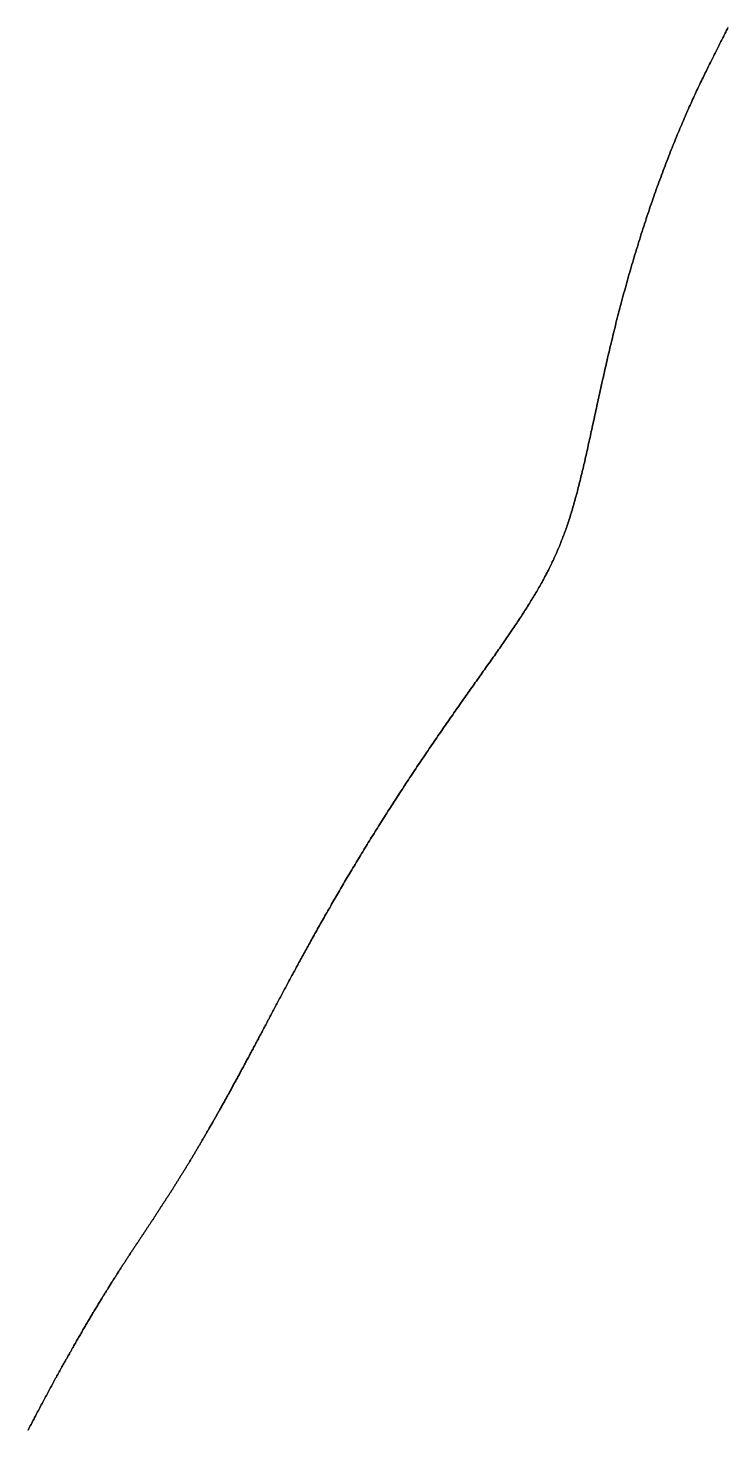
# Model space of a CAD drawing. Header units: inches. Extents: x 130170 to 284068, y 377793 to 804530.
# Drawn here: x 250884.6 to 250940.7, y 752229.9 to 752342.2 of the extents above; entities that cross this region are included whole.
import ezdxf

# ---------------------------------------------------------------- set-up
doc = ezdxf.new("R2010")
doc.units = ezdxf.units.IN
doc.header["$MEASUREMENT"] = 0
doc.layers.add('muni_il', color=7, linetype='Continuous')

msp = doc.modelspace()

# ---------------------------------------------------------------- linework, layer by layer
at = {"layer": 'muni_il'}
for points in [[(250940.68, 752342.24), (250940.63, 752342.15), (250940.59, 752342.06), (250940.54, 752341.97), (250940.5, 752341.87), (250940.45, 752341.78), (250940.4, 752341.69), (250940.36, 752341.59), (250940.31, 752341.5), (250940.26, 752341.41), (250940.21, 752341.31), (250940.16, 752341.21), (250940.11, 752341.12), (250940.06, 752341.02), (250940.01, 752340.92), (250939.96, 752340.82), (250939.91, 752340.72), (250939.86, 752340.62), (250939.81, 752340.52), (250939.76, 752340.41), (250939.7, 752340.31), (250939.65, 752340.2), (250939.6, 752340.1), (250939.54, 752339.99), (250939.49, 752339.88), (250939.43, 752339.77), (250939.38, 752339.66), (250939.32, 752339.55), (250939.27, 752339.44), (250939.21, 752339.32), (250939.15, 752339.21), (250939.09, 752339.09), (250939.04, 752338.97), (250938.98, 752338.85), (250938.92, 752338.73), (250938.86, 752338.61), (250938.8, 752338.49), (250938.74, 752338.36), (250938.68, 752338.24), (250938.62, 752338.11), (250938.55, 752337.98), (250938.49, 752337.85), (250938.43, 752337.72), (250938.37, 752337.59), (250938.3, 752337.45), (250938.24, 752337.32), (250938.17, 752337.18), (250938.11, 752337.04), (250938.05, 752336.9), (250937.98, 752336.76), (250937.91, 752336.62), (250937.85, 752336.47), (250937.78, 752336.33), (250937.72, 752336.18), (250937.65, 752336.03), (250937.58, 752335.88), (250937.52, 752335.73), (250937.45, 752335.58), (250937.38, 752335.43), (250937.31, 752335.27), (250937.24, 752335.11), (250937.17, 752334.96), (250937.11, 752334.8), (250937.04, 752334.64), (250936.97, 752334.48), (250936.9, 752334.31), (250936.83, 752334.15), (250936.76, 752333.98), (250936.69, 752333.82), (250936.62, 752333.65), (250936.55, 752333.48), (250936.48, 752333.31), (250936.41, 752333.14), (250936.34, 752332.96), (250936.27, 752332.79), (250936.2, 752332.61), (250936.13, 752332.44), (250936.06, 752332.26), (250935.99, 752332.08), (250935.92, 752331.9), (250935.85, 752331.72), (250935.78, 752331.54), (250935.71, 752331.36), (250935.64, 752331.17), (250935.57, 752330.99), (250935.5, 752330.8), (250935.43, 752330.61), (250935.36, 752330.43), (250935.29, 752330.24), (250935.22, 752330.05), (250935.15, 752329.86), (250935.08, 752329.67), (250935.01, 752329.48), (250934.94, 752329.28), (250934.87, 752329.09), (250934.8, 752328.9), (250934.73, 752328.7), (250934.67, 752328.51), (250934.6, 752328.31), (250934.53, 752328.11), (250934.46, 752327.92), (250934.39, 752327.72), (250934.33, 752327.52), (250934.26, 752327.32), (250934.19, 752327.12), (250934.13, 752326.92), (250934.06, 752326.72), (250933.99, 752326.52), (250933.93, 752326.32), (250933.86, 752326.12), (250933.8, 752325.91), (250933.73, 752325.71), (250933.67, 752325.51), (250933.61, 752325.3), (250933.54, 752325.1), (250933.48, 752324.9), (250933.42, 752324.69), (250933.35, 752324.49), (250933.29, 752324.28), (250933.23, 752324.08), (250933.17, 752323.87), (250933.11, 752323.67), (250933.05, 752323.46), (250932.99, 752323.26), (250932.93, 752323.05), (250932.87, 752322.85), (250932.81, 752322.64), (250932.75, 752322.44), (250932.69, 752322.23), (250932.63, 752322.02), (250932.58, 752321.82), (250932.52, 752321.61), (250932.46, 752321.41), (250932.41, 752321.2), (250932.35, 752321), (250932.29, 752320.8), (250932.24, 752320.59), (250932.19, 752320.39), (250932.13, 752320.18), (250932.08, 752319.98), (250932.02, 752319.78), (250931.97, 752319.57), (250931.92, 752319.37), (250931.87, 752319.17), (250931.81, 752318.97), (250931.76, 752318.77), (250931.71, 752318.56), (250931.66, 752318.36), (250931.61, 752318.16), (250931.56, 752317.96), (250931.51, 752317.76), (250931.47, 752317.57), (250931.42, 752317.37), (250931.37, 752317.17), (250931.32, 752316.97), (250931.27, 752316.78), (250931.23, 752316.58), (250931.18, 752316.39), (250931.14, 752316.19), (250931.09, 752316), (250931.04, 752315.8), (250931, 752315.61), (250930.96, 752315.42), (250930.91, 752315.23), (250930.87, 752315.04), (250930.82, 752314.85), (250930.78, 752314.66), (250930.74, 752314.47), (250930.7, 752314.28), (250930.65, 752314.1), (250930.61, 752313.91), (250930.57, 752313.73), (250930.53, 752313.54), (250930.49, 752313.36), (250930.45, 752313.18), (250930.41, 752313), (250930.37, 752312.81), (250930.33, 752312.64), (250930.29, 752312.46), (250930.25, 752312.28), (250930.21, 752312.1), (250930.17, 752311.93), (250930.14, 752311.75), (250930.1, 752311.58), (250930.06, 752311.4), (250930.02, 752311.23), (250929.99, 752311.06), (250929.95, 752310.89), (250929.91, 752310.72), (250929.88, 752310.55), (250929.84, 752310.38), (250929.8, 752310.22), (250929.77, 752310.05), (250929.73, 752309.89), (250929.7, 752309.72), (250929.66, 752309.56), (250929.63, 752309.4), (250929.59, 752309.24), (250929.56, 752309.08), (250929.52, 752308.92), (250929.49, 752308.76), (250929.45, 752308.6), (250929.42, 752308.45), (250929.38, 752308.29), (250929.35, 752308.14), (250929.31, 752307.99), (250929.28, 752307.83), (250929.24, 752307.68), (250929.21, 752307.53), (250929.18, 752307.38), (250929.14, 752307.24), (250929.11, 752307.09), (250929.07, 752306.94), (250929.04, 752306.8), (250929, 752306.65), (250928.97, 752306.51), (250928.93, 752306.37), (250928.9, 752306.23), (250928.87, 752306.09), (250928.83, 752305.95), (250928.8, 752305.81), (250928.76, 752305.67), (250928.73, 752305.53), (250928.69, 752305.4), (250928.66, 752305.26), (250928.62, 752305.13), (250928.59, 752304.99), (250928.55, 752304.86), (250928.52, 752304.73), (250928.48, 752304.6), (250928.44, 752304.47), (250928.41, 752304.34), (250928.37, 752304.21), (250928.34, 752304.08), (250928.3, 752303.96), (250928.26, 752303.83), (250928.22, 752303.7), (250928.19, 752303.58), (250928.15, 752303.46), (250928.11, 752303.33), (250928.07, 752303.21), (250928.03, 752303.09), (250928, 752302.97), (250927.96, 752302.85), (250927.92, 752302.73), (250927.88, 752302.61), (250927.84, 752302.49), (250927.8, 752302.37), (250927.76, 752302.25), (250927.72, 752302.13), (250927.68, 752302.02), (250927.63, 752301.9), (250927.59, 752301.79), (250927.55, 752301.67), (250927.51, 752301.56), (250927.46, 752301.44), (250927.42, 752301.33), (250927.38, 752301.22), (250927.33, 752301.1), (250927.29, 752300.99), (250927.24, 752300.88), (250927.2, 752300.77), (250927.15, 752300.66), (250927.1, 752300.54), (250927.06, 752300.43), (250927.01, 752300.32), (250926.96, 752300.21), (250926.91, 752300.1), (250926.86, 752299.99), (250926.82, 752299.89), (250926.77, 752299.78), (250926.72, 752299.67), (250926.67, 752299.56), (250926.61, 752299.45), (250926.56, 752299.34), (250926.51, 752299.23), (250926.46, 752299.13), (250926.4, 752299.02), (250926.35, 752298.91), (250926.3, 752298.8), (250926.24, 752298.7), (250926.19, 752298.59), (250926.13, 752298.48), (250926.08, 752298.38), (250926.02, 752298.27), (250925.96, 752298.16), (250925.9, 752298.05), (250925.84, 752297.95), (250925.79, 752297.84), (250925.73, 752297.73), (250925.67, 752297.62), (250925.61, 752297.52), (250925.54, 752297.41), (250925.48, 752297.3), (250925.42, 752297.19), (250925.36, 752297.09), (250925.29, 752296.98), (250925.23, 752296.87), (250925.17, 752296.76), (250925.1, 752296.65), (250925.03, 752296.55), (250924.97, 752296.44), (250924.9, 752296.33), (250924.83, 752296.22), (250924.77, 752296.11), (250924.7, 752296), (250924.63, 752295.89), (250924.56, 752295.78), (250924.49, 752295.67), (250924.42, 752295.56), (250924.35, 752295.45), (250924.28, 752295.34), (250924.2, 752295.22), (250924.13, 752295.11), (250924.06, 752295), (250923.98, 752294.89), (250923.91, 752294.77), (250923.83, 752294.66), (250923.76, 752294.55), (250923.68, 752294.43), (250923.61, 752294.32), (250923.53, 752294.2), (250923.45, 752294.09), (250923.37, 752293.97), (250923.29, 752293.86), (250923.22, 752293.74), (250923.14, 752293.62), (250923.06, 752293.51), (250922.98, 752293.39), (250922.89, 752293.27), (250922.81, 752293.15), (250922.73, 752293.03), (250922.65, 752292.92), (250922.56, 752292.8), (250922.48, 752292.68), (250922.4, 752292.55), (250922.31, 752292.43), (250922.23, 752292.31), (250922.14, 752292.19), (250922.06, 752292.07), (250921.97, 752291.94), (250921.88, 752291.82), (250921.8, 752291.7), (250921.71, 752291.57), (250921.62, 752291.45), (250921.53, 752291.32), (250921.44, 752291.2), (250921.35, 752291.07), (250921.26, 752290.94), (250921.18, 752290.82), (250921.08, 752290.69), (250920.99, 752290.56), (250920.9, 752290.43), (250920.81, 752290.3), (250920.72, 752290.17), (250920.63, 752290.04), (250920.54, 752289.91), (250920.44, 752289.78), (250920.35, 752289.65), (250920.26, 752289.52), (250920.16, 752289.39), (250920.07, 752289.25), (250919.98, 752289.12), (250919.88, 752288.99), (250919.79, 752288.85), (250919.69, 752288.72), (250919.6, 752288.58), (250919.5, 752288.45), (250919.4, 752288.31), (250919.31, 752288.18), (250919.21, 752288.04), (250919.12, 752287.9), (250919.02, 752287.76), (250918.92, 752287.63), (250918.83, 752287.49), (250918.73, 752287.35), (250918.63, 752287.21), (250918.53, 752287.07), (250918.44, 752286.93), (250918.34, 752286.79), (250918.24, 752286.65), (250918.14, 752286.51), (250918.05, 752286.37), (250917.95, 752286.23), (250917.85, 752286.08), (250917.75, 752285.94), (250917.65, 752285.8), (250917.55, 752285.66), (250917.45, 752285.51), (250917.36, 752285.37), (250917.26, 752285.23), (250917.16, 752285.08), (250917.06, 752284.94), (250916.96, 752284.79), (250916.86, 752284.65), (250916.76, 752284.5), (250916.66, 752284.36), (250916.57, 752284.21), (250916.47, 752284.07), (250916.37, 752283.92), (250916.27, 752283.77), (250916.17, 752283.63), (250916.07, 752283.48), (250915.97, 752283.33), (250915.87, 752283.19), (250915.77, 752283.04), (250915.68, 752282.89), (250915.58, 752282.74), (250915.48, 752282.6), (250915.38, 752282.45), (250915.28, 752282.3), (250915.18, 752282.15), (250915.09, 752282), (250914.99, 752281.86), (250914.89, 752281.71), (250914.79, 752281.56), (250914.7, 752281.41), (250914.6, 752281.26), (250914.5, 752281.11), (250914.41, 752280.96), (250914.31, 752280.82), (250914.21, 752280.67), (250914.12, 752280.52), (250914.02, 752280.37), (250913.92, 752280.22), (250913.83, 752280.07), (250913.73, 752279.92), (250913.64, 752279.77), (250913.54, 752279.63), (250913.45, 752279.48), (250913.35, 752279.33), (250913.26, 752279.18), (250913.16, 752279.03), (250913.07, 752278.88), (250912.98, 752278.74), (250912.88, 752278.59), (250912.79, 752278.44), (250912.7, 752278.29), (250912.6, 752278.14), (250912.51, 752278), (250912.42, 752277.85), (250912.33, 752277.7), (250912.24, 752277.55), (250912.14, 752277.41), (250912.05, 752277.26), (250911.96, 752277.11), (250911.87, 752276.97), (250911.78, 752276.82), (250911.69, 752276.68), (250911.6, 752276.53), (250911.52, 752276.39), (250911.43, 752276.24), (250911.34, 752276.1), (250911.25, 752275.95), (250911.16, 752275.81), (250911.08, 752275.66), (250910.99, 752275.52), (250910.9, 752275.37), (250910.82, 752275.23), (250910.73, 752275.09), (250910.64, 752274.95), (250910.56, 752274.8), (250910.47, 752274.66), (250910.39, 752274.52), (250910.31, 752274.38), (250910.22, 752274.24), (250910.14, 752274.1), (250910.06, 752273.96), (250909.97, 752273.82), (250909.89, 752273.68), (250909.81, 752273.54), (250909.73, 752273.4), (250909.65, 752273.26), (250909.57, 752273.12), (250909.49, 752272.98), (250909.41, 752272.85), (250909.33, 752272.71), (250909.25, 752272.57), (250909.17, 752272.44), (250909.09, 752272.3), (250909.01, 752272.17), (250908.93, 752272.03), (250908.86, 752271.9), (250908.78, 752271.76), (250908.7, 752271.63), (250908.63, 752271.5), (250908.55, 752271.36), (250908.48, 752271.23), (250908.4, 752271.1), (250908.33, 752270.97), (250908.25, 752270.84), (250908.18, 752270.71), (250908.1, 752270.58), (250908.03, 752270.45), (250907.96, 752270.32), (250907.89, 752270.19), (250907.81, 752270.06), (250907.74, 752269.93), (250907.67, 752269.81), (250907.6, 752269.68), (250907.53, 752269.55), (250907.46, 752269.43), (250907.39, 752269.3), (250907.32, 752269.18), (250907.25, 752269.05), (250907.18, 752268.93), (250907.12, 752268.81), (250907.05, 752268.68), (250906.98, 752268.56), (250906.91, 752268.44), (250906.85, 752268.32), (250906.78, 752268.2), (250906.71, 752268.08), (250906.65, 752267.96), (250906.58, 752267.84), (250906.52, 752267.72), (250906.45, 752267.6), (250906.39, 752267.48), (250906.32, 752267.37), (250906.26, 752267.25), (250906.2, 752267.13), (250906.13, 752267.02), (250906.07, 752266.9), (250906.01, 752266.79), (250905.95, 752266.67), (250905.89, 752266.56), (250905.83, 752266.44), (250905.76, 752266.33), (250905.7, 752266.22), (250905.64, 752266.11), (250905.58, 752266), (250905.52, 752265.88), (250905.46, 752265.77), (250905.41, 752265.66), (250905.35, 752265.55), (250905.29, 752265.45), (250905.23, 752265.34), (250905.17, 752265.23), (250905.11, 752265.12), (250905.06, 752265.01), (250905, 752264.91), (250904.94, 752264.8), (250904.89, 752264.7), (250904.83, 752264.59), (250904.77, 752264.48), (250904.72, 752264.38), (250904.66, 752264.28), (250904.61, 752264.17), (250904.55, 752264.07), (250904.5, 752263.97), (250904.44, 752263.87), (250904.39, 752263.76), (250904.34, 752263.66), (250904.28, 752263.56), (250904.23, 752263.46), (250904.18, 752263.36), (250904.12, 752263.26), (250904.07, 752263.16), (250904.02, 752263.06), (250903.97, 752262.97), (250903.92, 752262.87), (250903.86, 752262.77), (250903.81, 752262.67), (250903.76, 752262.58), (250903.71, 752262.48), (250903.66, 752262.38), (250903.61, 752262.29), (250903.56, 752262.19), (250903.51, 752262.1), (250903.46, 752262.01), (250903.41, 752261.91), (250903.36, 752261.82), (250903.31, 752261.73), (250903.26, 752261.63), (250903.21, 752261.54), (250903.16, 752261.45), (250903.11, 752261.36), (250903.07, 752261.27), (250903.02, 752261.18), (250902.97, 752261.09), (250902.92, 752261), (250902.87, 752260.91), (250902.83, 752260.82), (250902.78, 752260.73), (250902.73, 752260.64), (250902.69, 752260.55), (250902.64, 752260.46), (250902.59, 752260.38), (250902.55, 752260.29), (250902.5, 752260.2), (250902.45, 752260.12), (250902.41, 752260.03), (250902.36, 752259.94), (250902.32, 752259.86), (250902.27, 752259.77), (250902.22, 752259.69), (250902.18, 752259.6), (250902.13, 752259.52), (250902.09, 752259.44), (250902.04, 752259.35), (250902, 752259.27), (250901.95, 752259.19), (250901.91, 752259.1), (250901.87, 752259.02), (250901.82, 752258.94), (250901.78, 752258.86), (250901.73, 752258.78), (250901.69, 752258.69), (250901.65, 752258.61), (250901.6, 752258.53), (250901.56, 752258.45), (250901.52, 752258.37), (250901.47, 752258.29), (250901.43, 752258.21), (250901.39, 752258.14), (250901.34, 752258.06), (250901.3, 752257.98), (250901.26, 752257.9), (250901.22, 752257.82), (250901.17, 752257.74), (250901.13, 752257.67), (250901.09, 752257.59), (250901.05, 752257.51), (250901.01, 752257.44), (250900.96, 752257.36), (250900.92, 752257.28), (250900.88, 752257.21), (250900.84, 752257.13), (250900.8, 752257.06), (250900.76, 752256.98), (250900.72, 752256.91), (250900.67, 752256.83), (250900.63, 752256.76), (250900.59, 752256.68), (250900.55, 752256.61), (250900.51, 752256.54), (250900.47, 752256.46), (250900.43, 752256.39), (250900.39, 752256.32), (250900.35, 752256.25), (250900.31, 752256.17), (250900.27, 752256.1), (250900.23, 752256.03), (250900.19, 752255.96), (250900.15, 752255.89), (250900.11, 752255.82), (250900.07, 752255.74), (250900.03, 752255.67), (250899.99, 752255.6), (250899.95, 752255.53), (250899.91, 752255.46), (250899.87, 752255.39), (250899.83, 752255.32), (250899.79, 752255.25), (250899.75, 752255.19), (250899.72, 752255.12), (250899.68, 752255.05), (250899.64, 752254.98), (250899.6, 752254.91), (250899.56, 752254.84), (250899.52, 752254.78), (250899.48, 752254.71), (250899.45, 752254.64), (250899.41, 752254.57), (250899.37, 752254.51), (250899.33, 752254.44), (250899.29, 752254.37), (250899.25, 752254.31), (250899.22, 752254.24), (250899.18, 752254.18), (250899.14, 752254.11), (250899.1, 752254.04), (250899.07, 752253.98), (250899.03, 752253.91), (250898.99, 752253.85), (250898.95, 752253.78), (250898.92, 752253.72), (250898.88, 752253.66), (250898.84, 752253.59), (250898.81, 752253.53), (250898.77, 752253.46), (250898.73, 752253.4), (250898.69, 752253.34), (250898.66, 752253.28), (250898.62, 752253.21), (250898.58, 752253.15), (250898.55, 752253.09), (250898.51, 752253.03), (250898.48, 752252.96), (250898.44, 752252.9), (250898.4, 752252.84), (250898.37, 752252.78), (250898.33, 752252.72), (250898.3, 752252.66), (250898.26, 752252.6), (250898.22, 752252.54), (250898.19, 752252.47), (250898.15, 752252.41), (250898.12, 752252.35), (250898.08, 752252.29), (250898.04, 752252.23), (250898.01, 752252.18), (250897.97, 752252.12), (250897.94, 752252.06), (250897.9, 752252), (250897.87, 752251.94), (250897.83, 752251.88), (250897.8, 752251.82), (250897.76, 752251.76), (250897.73, 752251.71), (250897.69, 752251.65), (250897.66, 752251.59), (250897.62, 752251.53), (250897.59, 752251.47), (250897.55, 752251.42), (250897.52, 752251.36), (250897.49, 752251.3), (250897.45, 752251.25), (250897.42, 752251.19), (250897.38, 752251.13), (250897.35, 752251.08), (250897.31, 752251.02), (250897.28, 752250.97), (250897.25, 752250.91), (250897.21, 752250.85), (250897.18, 752250.8), (250897.14, 752250.74), (250897.11, 752250.69), (250897.08, 752250.63), (250897.04, 752250.58), (250897.01, 752250.52), (250896.97, 752250.47), (250896.94, 752250.41), (250896.91, 752250.36), (250896.87, 752250.31), (250896.84, 752250.25), (250896.81, 752250.2), (250896.77, 752250.14), (250896.74, 752250.09), (250896.71, 752250.04), (250896.67, 752249.98), (250896.64, 752249.93), (250896.61, 752249.88), (250896.57, 752249.82), (250896.54, 752249.77), (250896.51, 752249.72), (250896.48, 752249.67), (250896.44, 752249.61), (250896.41, 752249.56), (250896.38, 752249.51), (250896.34, 752249.46), (250896.31, 752249.41), (250896.28, 752249.35), (250896.25, 752249.3), (250896.21, 752249.25), (250896.18, 752249.2), (250896.15, 752249.15), (250896.11, 752249.1), (250896.08, 752249.04), (250896.05, 752248.99), (250896.02, 752248.94), (250895.98, 752248.89), (250895.95, 752248.84), (250895.92, 752248.79), (250895.89, 752248.74), (250895.85, 752248.69), (250895.82, 752248.64), (250895.79, 752248.59), (250895.76, 752248.54), (250895.72, 752248.49), (250895.69, 752248.44), (250895.66, 752248.39), (250895.63, 752248.34), (250895.6, 752248.29), (250895.56, 752248.24), (250895.53, 752248.19), (250895.5, 752248.14), (250895.47, 752248.09), (250895.43, 752248.04), (250895.4, 752247.99), (250895.37, 752247.94), (250895.34, 752247.89), (250895.3, 752247.84), (250895.27, 752247.79), (250895.24, 752247.74), (250895.21, 752247.69), (250895.18, 752247.64), (250895.14, 752247.59), (250895.11, 752247.54), (250895.08, 752247.49), (250895.05, 752247.44), (250895.01, 752247.39), (250894.98, 752247.34), (250894.95, 752247.29), (250894.92, 752247.24), (250894.88, 752247.19), (250894.85, 752247.15), (250894.82, 752247.1), (250894.79, 752247.05), (250894.76, 752247), (250894.72, 752246.95), (250894.69, 752246.9), (250894.66, 752246.85), (250894.63, 752246.8), (250894.59, 752246.75), (250894.56, 752246.7), (250894.53, 752246.65), (250894.49, 752246.6), (250894.46, 752246.55), (250894.43, 752246.5), (250894.4, 752246.45), (250894.36, 752246.4), (250894.33, 752246.35), (250894.3, 752246.31), (250894.27, 752246.26), (250894.23, 752246.21), (250894.2, 752246.16), (250894.17, 752246.11), (250894.13, 752246.06), (250894.1, 752246.01), (250894.07, 752245.96), (250894.03, 752245.91), (250894, 752245.86), (250893.97, 752245.81), (250893.93, 752245.75), (250893.9, 752245.7), (250893.87, 752245.65), (250893.83, 752245.6), (250893.8, 752245.55), (250893.77, 752245.5), (250893.73, 752245.45), (250893.7, 752245.4), (250893.66, 752245.35), (250893.63, 752245.3), (250893.6, 752245.25), (250893.56, 752245.19), (250893.53, 752245.14), (250893.49, 752245.09), (250893.46, 752245.04), (250893.43, 752244.99), (250893.39, 752244.94), (250893.36, 752244.88), (250893.32, 752244.83), (250893.29, 752244.78), (250893.25, 752244.73), (250893.22, 752244.67), (250893.18, 752244.62), (250893.15, 752244.57), (250893.11, 752244.51), (250893.08, 752244.46), (250893.04, 752244.41), (250893.01, 752244.35), (250892.97, 752244.3), (250892.94, 752244.24), (250892.9, 752244.19), (250892.86, 752244.14), (250892.83, 752244.08), (250892.79, 752244.03), (250892.76, 752243.97), (250892.72, 752243.91), (250892.68, 752243.86), (250892.65, 752243.8), (250892.61, 752243.75), (250892.57, 752243.69), (250892.54, 752243.63), (250892.5, 752243.58), (250892.46, 752243.52), (250892.43, 752243.46), (250892.39, 752243.41), (250892.35, 752243.35), (250892.31, 752243.29), (250892.28, 752243.23), (250892.24, 752243.18), (250892.2, 752243.12), (250892.16, 752243.06), (250892.12, 752243), (250892.09, 752242.94), (250892.05, 752242.88), (250892.01, 752242.82), (250891.97, 752242.76), (250891.93, 752242.7), (250891.89, 752242.64), (250891.85, 752242.58), (250891.81, 752242.52), (250891.77, 752242.45), (250891.74, 752242.39), (250891.7, 752242.33), (250891.66, 752242.27), (250891.62, 752242.2), (250891.58, 752242.14), (250891.54, 752242.08), (250891.5, 752242.01), (250891.45, 752241.95), (250891.41, 752241.89), (250891.37, 752241.82), (250891.33, 752241.76), (250891.29, 752241.69), (250891.25, 752241.63), (250891.21, 752241.56), (250891.17, 752241.49), (250891.12, 752241.43), (250891.08, 752241.36), (250891.04, 752241.29), (250891, 752241.22), (250890.96, 752241.16), (250890.91, 752241.09), (250890.87, 752241.02), (250890.83, 752240.95), (250890.78, 752240.88), (250890.74, 752240.81), (250890.7, 752240.74), (250890.65, 752240.67), (250890.61, 752240.6), (250890.57, 752240.53), (250890.52, 752240.45), (250890.48, 752240.38), (250890.43, 752240.31), (250890.39, 752240.24), (250890.34, 752240.16), (250890.3, 752240.09), (250890.25, 752240.01), (250890.21, 752239.94), (250890.16, 752239.86), (250890.12, 752239.79), (250890.07, 752239.71), (250890.03, 752239.64), (250889.98, 752239.56), (250889.93, 752239.48), (250889.89, 752239.4), (250889.84, 752239.33), (250889.79, 752239.25), (250889.75, 752239.17), (250889.7, 752239.09), (250889.65, 752239.01), (250889.6, 752238.93), (250889.56, 752238.85), (250889.51, 752238.77), (250889.46, 752238.69), (250889.41, 752238.61), (250889.36, 752238.52), (250889.31, 752238.44), (250889.26, 752238.36), (250889.22, 752238.27), (250889.17, 752238.19), (250889.12, 752238.11), (250889.07, 752238.02), (250889.02, 752237.94), (250888.97, 752237.85), (250888.92, 752237.76), (250888.87, 752237.68), (250888.82, 752237.59), (250888.77, 752237.5), (250888.71, 752237.42), (250888.66, 752237.33), (250888.61, 752237.24), (250888.56, 752237.15), (250888.51, 752237.06), (250888.46, 752236.97), (250888.41, 752236.88), (250888.35, 752236.79), (250888.3, 752236.7), (250888.25, 752236.6), (250888.2, 752236.51), (250888.14, 752236.42), (250888.09, 752236.33), (250888.04, 752236.23), (250887.98, 752236.14), (250887.93, 752236.04), (250887.88, 752235.95), (250887.82, 752235.85), (250887.77, 752235.76), (250887.72, 752235.66), (250887.66, 752235.57), (250887.61, 752235.47), (250887.55, 752235.37), (250887.5, 752235.27), (250887.44, 752235.18), (250887.39, 752235.08), (250887.33, 752234.98), (250887.28, 752234.88), (250887.22, 752234.78), (250887.17, 752234.68), (250887.11, 752234.58), (250887.06, 752234.48), (250887, 752234.38), (250886.94, 752234.27), (250886.89, 752234.17), (250886.83, 752234.07), (250886.78, 752233.97), (250886.72, 752233.86), (250886.66, 752233.76), (250886.61, 752233.65), (250886.55, 752233.55), (250886.49, 752233.45), (250886.43, 752233.34), (250886.38, 752233.23), (250886.32, 752233.13), (250886.26, 752233.02), (250886.21, 752232.92), (250886.15, 752232.81), (250886.09, 752232.7), (250886.03, 752232.59), (250885.97, 752232.49), (250885.92, 752232.38), (250885.86, 752232.27), (250885.8, 752232.16), (250885.74, 752232.05), (250885.68, 752231.94), (250885.62, 752231.83), (250885.57, 752231.72), (250885.51, 752231.61), (250885.45, 752231.5), (250885.39, 752231.39), (250885.33, 752231.28), (250885.27, 752231.17), (250885.21, 752231.05), (250885.15, 752230.94), (250885.1, 752230.83), (250885.04, 752230.72), (250884.98, 752230.6), (250884.92, 752230.49), (250884.86, 752230.38), (250884.8, 752230.26), (250884.74, 752230.15), (250884.68, 752230.04), (250884.62, 752229.92)], [(250884.62, 752229.92), (250884.68, 752230.04), (250884.74, 752230.15), (250884.8, 752230.26), (250884.86, 752230.38), (250884.92, 752230.49), (250884.98, 752230.6), (250885.04, 752230.72), (250885.1, 752230.83), (250885.15, 752230.94), (250885.21, 752231.05), (250885.27, 752231.17), (250885.33, 752231.28), (250885.39, 752231.39), (250885.45, 752231.5), (250885.51, 752231.61), (250885.57, 752231.72), (250885.62, 752231.83), (250885.68, 752231.94), (250885.74, 752232.05), (250885.8, 752232.16), (250885.86, 752232.27), (250885.92, 752232.38), (250885.97, 752232.49), (250886.03, 752232.59), (250886.09, 752232.7), (250886.15, 752232.81), (250886.21, 752232.92), (250886.26, 752233.02), (250886.32, 752233.13), (250886.38, 752233.23), (250886.43, 752233.34), (250886.49, 752233.45), (250886.55, 752233.55), (250886.61, 752233.65), (250886.66, 752233.76), (250886.72, 752233.86), (250886.78, 752233.97), (250886.83, 752234.07), (250886.89, 752234.17), (250886.94, 752234.27), (250887, 752234.38), (250887.06, 752234.48), (250887.11, 752234.58), (250887.17, 752234.68), (250887.22, 752234.78), (250887.28, 752234.88), (250887.33, 752234.98), (250887.39, 752235.08), (250887.44, 752235.18), (250887.5, 752235.27), (250887.55, 752235.37), (250887.61, 752235.47), (250887.66, 752235.57), (250887.72, 752235.66), (250887.77, 752235.76), (250887.82, 752235.85), (250887.88, 752235.95), (250887.93, 752236.04), (250887.98, 752236.14), (250888.04, 752236.23), (250888.09, 752236.33), (250888.14, 752236.42), (250888.2, 752236.51), (250888.25, 752236.6), (250888.3, 752236.7), (250888.35, 752236.79), (250888.41, 752236.88), (250888.46, 752236.97), (250888.51, 752237.06), (250888.56, 752237.15), (250888.61, 752237.24), (250888.66, 752237.33), (250888.71, 752237.42), (250888.77, 752237.5), (250888.82, 752237.59), (250888.87, 752237.68), (250888.92, 752237.76), (250888.97, 752237.85), (250889.02, 752237.94), (250889.07, 752238.02), (250889.12, 752238.11), (250889.17, 752238.19), (250889.22, 752238.27), (250889.26, 752238.36), (250889.31, 752238.44), (250889.36, 752238.52), (250889.41, 752238.61), (250889.46, 752238.69), (250889.51, 752238.77), (250889.56, 752238.85), (250889.6, 752238.93), (250889.65, 752239.01), (250889.7, 752239.09), (250889.75, 752239.17), (250889.79, 752239.25), (250889.84, 752239.33), (250889.89, 752239.4), (250889.93, 752239.48), (250889.98, 752239.56), (250890.03, 752239.64), (250890.07, 752239.71), (250890.12, 752239.79), (250890.16, 752239.86), (250890.21, 752239.94), (250890.25, 752240.01), (250890.3, 752240.09), (250890.34, 752240.16), (250890.39, 752240.24), (250890.43, 752240.31), (250890.48, 752240.38), (250890.52, 752240.45), (250890.57, 752240.53), (250890.61, 752240.6), (250890.65, 752240.67), (250890.7, 752240.74), (250890.74, 752240.81), (250890.78, 752240.88), (250890.83, 752240.95), (250890.87, 752241.02), (250890.91, 752241.09), (250890.96, 752241.16), (250891, 752241.22), (250891.04, 752241.29), (250891.08, 752241.36), (250891.12, 752241.43), (250891.17, 752241.49), (250891.21, 752241.56), (250891.25, 752241.63), (250891.29, 752241.69), (250891.33, 752241.76), (250891.37, 752241.82), (250891.41, 752241.89), (250891.45, 752241.95), (250891.5, 752242.01), (250891.54, 752242.08), (250891.58, 752242.14), (250891.62, 752242.2), (250891.66, 752242.27), (250891.7, 752242.33), (250891.74, 752242.39), (250891.77, 752242.45), (250891.81, 752242.52), (250891.85, 752242.58), (250891.89, 752242.64), (250891.93, 752242.7), (250891.97, 752242.76), (250892.01, 752242.82), (250892.05, 752242.88), (250892.09, 752242.94), (250892.12, 752243), (250892.16, 752243.06), (250892.2, 752243.12), (250892.24, 752243.18), (250892.28, 752243.23), (250892.31, 752243.29), (250892.35, 752243.35), (250892.39, 752243.41), (250892.43, 752243.46), (250892.46, 752243.52), (250892.5, 752243.58), (250892.54, 752243.63), (250892.57, 752243.69), (250892.61, 752243.75), (250892.65, 752243.8), (250892.68, 752243.86), (250892.72, 752243.91), (250892.76, 752243.97), (250892.79, 752244.03), (250892.83, 752244.08), (250892.86, 752244.14), (250892.9, 752244.19), (250892.94, 752244.24), (250892.97, 752244.3), (250893.01, 752244.35), (250893.04, 752244.41), (250893.08, 752244.46), (250893.11, 752244.51), (250893.15, 752244.57), (250893.18, 752244.62), (250893.22, 752244.67), (250893.25, 752244.73), (250893.29, 752244.78), (250893.32, 752244.83), (250893.36, 752244.88), (250893.39, 752244.94), (250893.43, 752244.99), (250893.46, 752245.04), (250893.49, 752245.09), (250893.53, 752245.14), (250893.56, 752245.19), (250893.6, 752245.25), (250893.63, 752245.3), (250893.66, 752245.35), (250893.7, 752245.4), (250893.73, 752245.45), (250893.77, 752245.5), (250893.8, 752245.55), (250893.83, 752245.6), (250893.87, 752245.65), (250893.9, 752245.7), (250893.93, 752245.75), (250893.97, 752245.81), (250894, 752245.86), (250894.03, 752245.91), (250894.07, 752245.96), (250894.1, 752246.01), (250894.13, 752246.06), (250894.17, 752246.11), (250894.2, 752246.16), (250894.23, 752246.21), (250894.27, 752246.26), (250894.3, 752246.31), (250894.33, 752246.35), (250894.36, 752246.4), (250894.4, 752246.45), (250894.43, 752246.5), (250894.46, 752246.55), (250894.49, 752246.6), (250894.53, 752246.65), (250894.56, 752246.7), (250894.59, 752246.75), (250894.63, 752246.8), (250894.66, 752246.85), (250894.69, 752246.9), (250894.72, 752246.95), (250894.76, 752247), (250894.79, 752247.05), (250894.82, 752247.1), (250894.85, 752247.15), (250894.88, 752247.19), (250894.92, 752247.24), (250894.95, 752247.29), (250894.98, 752247.34), (250895.01, 752247.39), (250895.05, 752247.44), (250895.08, 752247.49), (250895.11, 752247.54), (250895.14, 752247.59), (250895.18, 752247.64), (250895.21, 752247.69), (250895.24, 752247.74), (250895.27, 752247.79), (250895.3, 752247.84), (250895.34, 752247.89), (250895.37, 752247.94), (250895.4, 752247.99), (250895.43, 752248.04), (250895.47, 752248.09), (250895.5, 752248.14), (250895.53, 752248.19), (250895.56, 752248.24), (250895.6, 752248.29), (250895.63, 752248.34), (250895.66, 752248.39), (250895.69, 752248.44), (250895.72, 752248.49), (250895.76, 752248.54), (250895.79, 752248.59), (250895.82, 752248.64), (250895.85, 752248.69), (250895.89, 752248.74), (250895.92, 752248.79), (250895.95, 752248.84), (250895.98, 752248.89), (250896.02, 752248.94), (250896.05, 752248.99), (250896.08, 752249.04), (250896.11, 752249.1), (250896.15, 752249.15), (250896.18, 752249.2), (250896.21, 752249.25), (250896.25, 752249.3), (250896.28, 752249.35), (250896.31, 752249.41), (250896.34, 752249.46), (250896.38, 752249.51), (250896.41, 752249.56), (250896.44, 752249.61), (250896.48, 752249.67), (250896.51, 752249.72), (250896.54, 752249.77), (250896.57, 752249.82), (250896.61, 752249.88), (250896.64, 752249.93), (250896.67, 752249.98), (250896.71, 752250.04), (250896.74, 752250.09), (250896.77, 752250.14), (250896.81, 752250.2), (250896.84, 752250.25), (250896.87, 752250.31), (250896.91, 752250.36), (250896.94, 752250.41), (250896.97, 752250.47), (250897.01, 752250.52), (250897.04, 752250.58), (250897.08, 752250.63), (250897.11, 752250.69), (250897.14, 752250.74), (250897.18, 752250.8), (250897.21, 752250.85), (250897.25, 752250.91), (250897.28, 752250.97), (250897.31, 752251.02), (250897.35, 752251.08), (250897.38, 752251.13), (250897.42, 752251.19), (250897.45, 752251.25), (250897.49, 752251.3), (250897.52, 752251.36), (250897.55, 752251.42), (250897.59, 752251.47), (250897.62, 752251.53), (250897.66, 752251.59), (250897.69, 752251.65), (250897.73, 752251.71), (250897.76, 752251.76), (250897.8, 752251.82), (250897.83, 752251.88), (250897.87, 752251.94), (250897.9, 752252), (250897.94, 752252.06), (250897.97, 752252.12), (250898.01, 752252.18), (250898.04, 752252.23), (250898.08, 752252.29), (250898.12, 752252.35), (250898.15, 752252.41), (250898.19, 752252.47), (250898.22, 752252.54), (250898.26, 752252.6), (250898.3, 752252.66), (250898.33, 752252.72), (250898.37, 752252.78), (250898.4, 752252.84), (250898.44, 752252.9), (250898.48, 752252.96), (250898.51, 752253.03), (250898.55, 752253.09), (250898.58, 752253.15), (250898.62, 752253.21), (250898.66, 752253.28), (250898.69, 752253.34), (250898.73, 752253.4), (250898.77, 752253.46), (250898.81, 752253.53), (250898.84, 752253.59), (250898.88, 752253.66), (250898.92, 752253.72), (250898.95, 752253.78), (250898.99, 752253.85), (250899.03, 752253.91), (250899.07, 752253.98), (250899.1, 752254.04), (250899.14, 752254.11), (250899.18, 752254.18), (250899.22, 752254.24), (250899.25, 752254.31), (250899.29, 752254.37), (250899.33, 752254.44), (250899.37, 752254.51), (250899.41, 752254.57), (250899.45, 752254.64), (250899.48, 752254.71), (250899.52, 752254.78), (250899.56, 752254.84), (250899.6, 752254.91), (250899.64, 752254.98), (250899.68, 752255.05), (250899.72, 752255.12), (250899.75, 752255.19), (250899.79, 752255.25), (250899.83, 752255.32), (250899.87, 752255.39), (250899.91, 752255.46), (250899.95, 752255.53), (250899.99, 752255.6), (250900.03, 752255.67), (250900.07, 752255.74), (250900.11, 752255.82), (250900.15, 752255.89), (250900.19, 752255.96), (250900.23, 752256.03), (250900.27, 752256.1), (250900.31, 752256.17), (250900.35, 752256.25), (250900.39, 752256.32), (250900.43, 752256.39), (250900.47, 752256.46), (250900.51, 752256.54), (250900.55, 752256.61), (250900.59, 752256.68), (250900.63, 752256.76), (250900.67, 752256.83), (250900.72, 752256.91), (250900.76, 752256.98), (250900.8, 752257.06), (250900.84, 752257.13), (250900.88, 752257.21), (250900.92, 752257.28), (250900.96, 752257.36), (250901.01, 752257.44), (250901.05, 752257.51), (250901.09, 752257.59), (250901.13, 752257.67), (250901.17, 752257.74), (250901.22, 752257.82), (250901.26, 752257.9), (250901.3, 752257.98), (250901.34, 752258.06), (250901.39, 752258.14), (250901.43, 752258.21), (250901.47, 752258.29), (250901.52, 752258.37), (250901.56, 752258.45), (250901.6, 752258.53), (250901.65, 752258.61), (250901.69, 752258.69), (250901.73, 752258.78), (250901.78, 752258.86), (250901.82, 752258.94), (250901.87, 752259.02), (250901.91, 752259.1), (250901.95, 752259.19), (250902, 752259.27), (250902.04, 752259.35), (250902.09, 752259.44), (250902.13, 752259.52), (250902.18, 752259.6), (250902.22, 752259.69), (250902.27, 752259.77), (250902.32, 752259.86), (250902.36, 752259.94), (250902.41, 752260.03), (250902.45, 752260.12), (250902.5, 752260.2), (250902.55, 752260.29), (250902.59, 752260.38), (250902.64, 752260.46), (250902.69, 752260.55), (250902.73, 752260.64), (250902.78, 752260.73), (250902.83, 752260.82), (250902.87, 752260.91), (250902.92, 752261), (250902.97, 752261.09), (250903.02, 752261.18), (250903.07, 752261.27), (250903.11, 752261.36), (250903.16, 752261.45), (250903.21, 752261.54), (250903.26, 752261.63), (250903.31, 752261.73), (250903.36, 752261.82), (250903.41, 752261.91), (250903.46, 752262.01), (250903.51, 752262.1), (250903.56, 752262.19), (250903.61, 752262.29), (250903.66, 752262.38), (250903.71, 752262.48), (250903.76, 752262.58), (250903.81, 752262.67), (250903.86, 752262.77), (250903.92, 752262.87), (250903.97, 752262.97), (250904.02, 752263.06), (250904.07, 752263.16), (250904.12, 752263.26), (250904.18, 752263.36), (250904.23, 752263.46), (250904.28, 752263.56), (250904.34, 752263.66), (250904.39, 752263.76), (250904.44, 752263.87), (250904.5, 752263.97), (250904.55, 752264.07), (250904.61, 752264.17), (250904.66, 752264.28), (250904.72, 752264.38), (250904.77, 752264.48), (250904.83, 752264.59), (250904.89, 752264.7), (250904.94, 752264.8), (250905, 752264.91), (250905.06, 752265.01), (250905.11, 752265.12), (250905.17, 752265.23), (250905.23, 752265.34), (250905.29, 752265.45), (250905.35, 752265.55), (250905.41, 752265.66), (250905.46, 752265.77), (250905.52, 752265.88), (250905.58, 752266), (250905.64, 752266.11), (250905.7, 752266.22), (250905.76, 752266.33), (250905.83, 752266.44), (250905.89, 752266.56), (250905.95, 752266.67), (250906.01, 752266.79), (250906.07, 752266.9), (250906.13, 752267.02), (250906.2, 752267.13), (250906.26, 752267.25), (250906.32, 752267.37), (250906.39, 752267.48), (250906.45, 752267.6), (250906.52, 752267.72), (250906.58, 752267.84), (250906.65, 752267.96), (250906.71, 752268.08), (250906.78, 752268.2), (250906.85, 752268.32), (250906.91, 752268.44), (250906.98, 752268.56), (250907.05, 752268.68), (250907.12, 752268.81), (250907.18, 752268.93), (250907.25, 752269.05), (250907.32, 752269.18), (250907.39, 752269.3), (250907.46, 752269.43), (250907.53, 752269.55), (250907.6, 752269.68), (250907.67, 752269.81), (250907.74, 752269.93), (250907.81, 752270.06), (250907.89, 752270.19), (250907.96, 752270.32), (250908.03, 752270.45), (250908.1, 752270.58), (250908.18, 752270.71), (250908.25, 752270.84), (250908.33, 752270.97), (250908.4, 752271.1), (250908.48, 752271.23), (250908.55, 752271.36), (250908.63, 752271.5), (250908.7, 752271.63), (250908.78, 752271.76), (250908.86, 752271.9), (250908.93, 752272.03), (250909.01, 752272.17), (250909.09, 752272.3), (250909.17, 752272.44), (250909.25, 752272.57), (250909.33, 752272.71), (250909.41, 752272.85), (250909.49, 752272.98), (250909.57, 752273.12), (250909.65, 752273.26), (250909.73, 752273.4), (250909.81, 752273.54), (250909.89, 752273.68), (250909.97, 752273.82), (250910.06, 752273.96), (250910.14, 752274.1), (250910.22, 752274.24), (250910.31, 752274.38), (250910.39, 752274.52), (250910.47, 752274.66), (250910.56, 752274.8), (250910.64, 752274.95), (250910.73, 752275.09), (250910.82, 752275.23), (250910.9, 752275.37), (250910.99, 752275.52), (250911.08, 752275.66), (250911.16, 752275.81), (250911.25, 752275.95), (250911.34, 752276.1), (250911.43, 752276.24), (250911.52, 752276.39), (250911.6, 752276.53), (250911.69, 752276.68), (250911.78, 752276.82), (250911.87, 752276.97), (250911.96, 752277.11), (250912.05, 752277.26), (250912.14, 752277.41), (250912.24, 752277.55), (250912.33, 752277.7), (250912.42, 752277.85), (250912.51, 752278), (250912.6, 752278.14), (250912.7, 752278.29), (250912.79, 752278.44), (250912.88, 752278.59), (250912.98, 752278.74), (250913.07, 752278.88), (250913.16, 752279.03), (250913.26, 752279.18), (250913.35, 752279.33), (250913.45, 752279.48), (250913.54, 752279.63), (250913.64, 752279.77), (250913.73, 752279.92), (250913.83, 752280.07), (250913.92, 752280.22), (250914.02, 752280.37), (250914.12, 752280.52), (250914.21, 752280.67), (250914.31, 752280.82), (250914.41, 752280.96), (250914.5, 752281.11), (250914.6, 752281.26), (250914.7, 752281.41), (250914.79, 752281.56), (250914.89, 752281.71), (250914.99, 752281.86), (250915.09, 752282), (250915.18, 752282.15), (250915.28, 752282.3), (250915.38, 752282.45), (250915.48, 752282.6), (250915.58, 752282.74), (250915.68, 752282.89), (250915.77, 752283.04), (250915.87, 752283.19), (250915.97, 752283.33), (250916.07, 752283.48), (250916.17, 752283.63), (250916.27, 752283.77), (250916.37, 752283.92), (250916.47, 752284.07), (250916.57, 752284.21), (250916.66, 752284.36), (250916.76, 752284.5), (250916.86, 752284.65), (250916.96, 752284.79), (250917.06, 752284.94), (250917.16, 752285.08), (250917.26, 752285.23), (250917.36, 752285.37), (250917.45, 752285.51), (250917.55, 752285.66), (250917.65, 752285.8), (250917.75, 752285.94), (250917.85, 752286.08), (250917.95, 752286.23), (250918.05, 752286.37), (250918.14, 752286.51), (250918.24, 752286.65), (250918.34, 752286.79), (250918.44, 752286.93), (250918.53, 752287.07), (250918.63, 752287.21), (250918.73, 752287.35), (250918.83, 752287.49), (250918.92, 752287.63), (250919.02, 752287.76), (250919.12, 752287.9), (250919.21, 752288.04), (250919.31, 752288.18), (250919.4, 752288.31), (250919.5, 752288.45), (250919.6, 752288.58), (250919.69, 752288.72), (250919.79, 752288.85), (250919.88, 752288.99), (250919.98, 752289.12), (250920.07, 752289.25), (250920.16, 752289.39), (250920.26, 752289.52), (250920.35, 752289.65), (250920.44, 752289.78), (250920.54, 752289.91), (250920.63, 752290.04), (250920.72, 752290.17), (250920.81, 752290.3), (250920.9, 752290.43), (250920.99, 752290.56), (250921.08, 752290.69), (250921.18, 752290.82), (250921.26, 752290.94), (250921.35, 752291.07), (250921.44, 752291.2), (250921.53, 752291.32), (250921.62, 752291.45), (250921.71, 752291.57), (250921.8, 752291.7), (250921.88, 752291.82), (250921.97, 752291.94), (250922.06, 752292.07), (250922.14, 752292.19), (250922.23, 752292.31), (250922.31, 752292.43), (250922.4, 752292.55), (250922.48, 752292.68), (250922.56, 752292.8), (250922.65, 752292.92), (250922.73, 752293.03), (250922.81, 752293.15), (250922.89, 752293.27), (250922.98, 752293.39), (250923.06, 752293.51), (250923.14, 752293.62), (250923.22, 752293.74), (250923.29, 752293.86), (250923.37, 752293.97), (250923.45, 752294.09), (250923.53, 752294.2), (250923.61, 752294.32), (250923.68, 752294.43), (250923.76, 752294.55), (250923.83, 752294.66), (250923.91, 752294.77), (250923.98, 752294.89), (250924.06, 752295), (250924.13, 752295.11), (250924.2, 752295.22), (250924.28, 752295.34), (250924.35, 752295.45), (250924.42, 752295.56), (250924.49, 752295.67), (250924.56, 752295.78), (250924.63, 752295.89), (250924.7, 752296), (250924.77, 752296.11), (250924.83, 752296.22), (250924.9, 752296.33), (250924.97, 752296.44), (250925.03, 752296.55), (250925.1, 752296.65), (250925.17, 752296.76), (250925.23, 752296.87), (250925.29, 752296.98), (250925.36, 752297.09), (250925.42, 752297.19), (250925.48, 752297.3), (250925.54, 752297.41), (250925.61, 752297.52), (250925.67, 752297.62), (250925.73, 752297.73), (250925.79, 752297.84), (250925.84, 752297.95), (250925.9, 752298.05), (250925.96, 752298.16), (250926.02, 752298.27), (250926.08, 752298.38), (250926.13, 752298.48), (250926.19, 752298.59), (250926.24, 752298.7), (250926.3, 752298.8), (250926.35, 752298.91), (250926.4, 752299.02), (250926.46, 752299.13), (250926.51, 752299.23), (250926.56, 752299.34), (250926.61, 752299.45), (250926.67, 752299.56), (250926.72, 752299.67), (250926.77, 752299.78), (250926.82, 752299.89), (250926.86, 752299.99), (250926.91, 752300.1), (250926.96, 752300.21), (250927.01, 752300.32), (250927.06, 752300.43), (250927.1, 752300.54), (250927.15, 752300.66), (250927.2, 752300.77), (250927.24, 752300.88), (250927.29, 752300.99), (250927.33, 752301.1), (250927.38, 752301.22), (250927.42, 752301.33), (250927.46, 752301.44), (250927.51, 752301.56), (250927.55, 752301.67), (250927.59, 752301.79), (250927.63, 752301.9), (250927.68, 752302.02), (250927.72, 752302.13), (250927.76, 752302.25), (250927.8, 752302.37), (250927.84, 752302.49), (250927.88, 752302.61), (250927.92, 752302.73), (250927.96, 752302.85), (250928, 752302.97), (250928.03, 752303.09), (250928.07, 752303.21), (250928.11, 752303.33), (250928.15, 752303.46), (250928.19, 752303.58), (250928.22, 752303.7), (250928.26, 752303.83), (250928.3, 752303.96), (250928.34, 752304.08), (250928.37, 752304.21), (250928.41, 752304.34), (250928.44, 752304.47), (250928.48, 752304.6), (250928.52, 752304.73), (250928.55, 752304.86), (250928.59, 752304.99), (250928.62, 752305.13), (250928.66, 752305.26), (250928.69, 752305.4), (250928.73, 752305.53), (250928.76, 752305.67), (250928.8, 752305.81), (250928.83, 752305.95), (250928.87, 752306.09), (250928.9, 752306.23), (250928.93, 752306.37), (250928.97, 752306.51), (250929, 752306.65), (250929.04, 752306.8), (250929.07, 752306.94), (250929.11, 752307.09), (250929.14, 752307.24), (250929.18, 752307.38), (250929.21, 752307.53), (250929.24, 752307.68), (250929.28, 752307.83), (250929.31, 752307.99), (250929.35, 752308.14), (250929.38, 752308.29), (250929.42, 752308.45), (250929.45, 752308.6), (250929.49, 752308.76), (250929.52, 752308.92), (250929.56, 752309.08), (250929.59, 752309.24), (250929.63, 752309.4), (250929.66, 752309.56), (250929.7, 752309.72), (250929.73, 752309.89), (250929.77, 752310.05), (250929.8, 752310.22), (250929.84, 752310.38), (250929.88, 752310.55), (250929.91, 752310.72), (250929.95, 752310.89), (250929.99, 752311.06), (250930.02, 752311.23), (250930.06, 752311.4), (250930.1, 752311.58), (250930.14, 752311.75), (250930.17, 752311.93), (250930.21, 752312.1), (250930.25, 752312.28), (250930.29, 752312.46), (250930.33, 752312.64), (250930.37, 752312.81), (250930.41, 752313), (250930.45, 752313.18), (250930.49, 752313.36), (250930.53, 752313.54), (250930.57, 752313.73), (250930.61, 752313.91), (250930.65, 752314.1), (250930.7, 752314.28), (250930.74, 752314.47), (250930.78, 752314.66), (250930.82, 752314.85), (250930.87, 752315.04), (250930.91, 752315.23), (250930.96, 752315.42), (250931, 752315.61), (250931.04, 752315.8), (250931.09, 752316), (250931.14, 752316.19), (250931.18, 752316.39), (250931.23, 752316.58), (250931.27, 752316.78), (250931.32, 752316.97), (250931.37, 752317.17), (250931.42, 752317.37), (250931.47, 752317.57), (250931.51, 752317.76), (250931.56, 752317.96), (250931.61, 752318.16), (250931.66, 752318.36), (250931.71, 752318.56), (250931.76, 752318.77), (250931.81, 752318.97), (250931.87, 752319.17), (250931.92, 752319.37), (250931.97, 752319.57), (250932.02, 752319.78), (250932.08, 752319.98), (250932.13, 752320.18), (250932.19, 752320.39), (250932.24, 752320.59), (250932.29, 752320.8), (250932.35, 752321), (250932.41, 752321.2), (250932.46, 752321.41), (250932.52, 752321.61), (250932.58, 752321.82), (250932.63, 752322.02), (250932.69, 752322.23), (250932.75, 752322.44), (250932.81, 752322.64), (250932.87, 752322.85), (250932.93, 752323.05), (250932.99, 752323.26), (250933.05, 752323.46), (250933.11, 752323.67), (250933.17, 752323.87), (250933.23, 752324.08), (250933.29, 752324.28), (250933.35, 752324.49), (250933.42, 752324.69), (250933.48, 752324.9), (250933.54, 752325.1), (250933.61, 752325.3), (250933.67, 752325.51), (250933.73, 752325.71), (250933.8, 752325.91), (250933.86, 752326.12), (250933.93, 752326.32), (250933.99, 752326.52), (250934.06, 752326.72), (250934.13, 752326.92), (250934.19, 752327.12), (250934.26, 752327.32), (250934.33, 752327.52), (250934.39, 752327.72), (250934.46, 752327.92), (250934.53, 752328.11), (250934.6, 752328.31), (250934.67, 752328.51), (250934.73, 752328.7), (250934.8, 752328.9), (250934.87, 752329.09), (250934.94, 752329.28), (250935.01, 752329.48), (250935.08, 752329.67), (250935.15, 752329.86), (250935.22, 752330.05), (250935.29, 752330.24), (250935.36, 752330.43), (250935.43, 752330.61), (250935.5, 752330.8), (250935.57, 752330.99), (250935.64, 752331.17), (250935.71, 752331.36), (250935.78, 752331.54), (250935.85, 752331.72), (250935.92, 752331.9), (250935.99, 752332.08), (250936.06, 752332.26), (250936.13, 752332.44), (250936.2, 752332.61), (250936.27, 752332.79), (250936.34, 752332.96), (250936.41, 752333.14), (250936.48, 752333.31), (250936.55, 752333.48), (250936.62, 752333.65), (250936.69, 752333.82), (250936.76, 752333.98), (250936.83, 752334.15), (250936.9, 752334.31), (250936.97, 752334.48), (250937.04, 752334.64), (250937.11, 752334.8), (250937.17, 752334.96), (250937.24, 752335.11), (250937.31, 752335.27), (250937.38, 752335.43), (250937.45, 752335.58), (250937.52, 752335.73), (250937.58, 752335.88), (250937.65, 752336.03), (250937.72, 752336.18), (250937.78, 752336.33), (250937.85, 752336.47), (250937.91, 752336.62), (250937.98, 752336.76), (250938.05, 752336.9), (250938.11, 752337.04), (250938.17, 752337.18), (250938.24, 752337.32), (250938.3, 752337.45), (250938.37, 752337.59), (250938.43, 752337.72), (250938.49, 752337.85), (250938.55, 752337.98), (250938.62, 752338.11), (250938.68, 752338.24), (250938.74, 752338.36), (250938.8, 752338.49), (250938.86, 752338.61), (250938.92, 752338.73), (250938.98, 752338.85), (250939.04, 752338.97), (250939.09, 752339.09), (250939.15, 752339.21), (250939.21, 752339.32), (250939.27, 752339.44), (250939.32, 752339.55), (250939.38, 752339.66), (250939.43, 752339.77), (250939.49, 752339.88), (250939.54, 752339.99), (250939.6, 752340.1), (250939.65, 752340.2), (250939.7, 752340.31), (250939.76, 752340.41), (250939.81, 752340.52), (250939.86, 752340.62), (250939.91, 752340.72), (250939.96, 752340.82), (250940.01, 752340.92), (250940.06, 752341.02), (250940.11, 752341.12), (250940.16, 752341.21), (250940.21, 752341.31), (250940.26, 752341.41), (250940.31, 752341.5), (250940.36, 752341.59), (250940.4, 752341.69), (250940.45, 752341.78), (250940.5, 752341.87), (250940.54, 752341.97), (250940.59, 752342.06), (250940.63, 752342.15), (250940.68, 752342.24)]]:
    msp.add_lwpolyline(points, dxfattribs=at)

doc.saveas('drawing.dxf')
